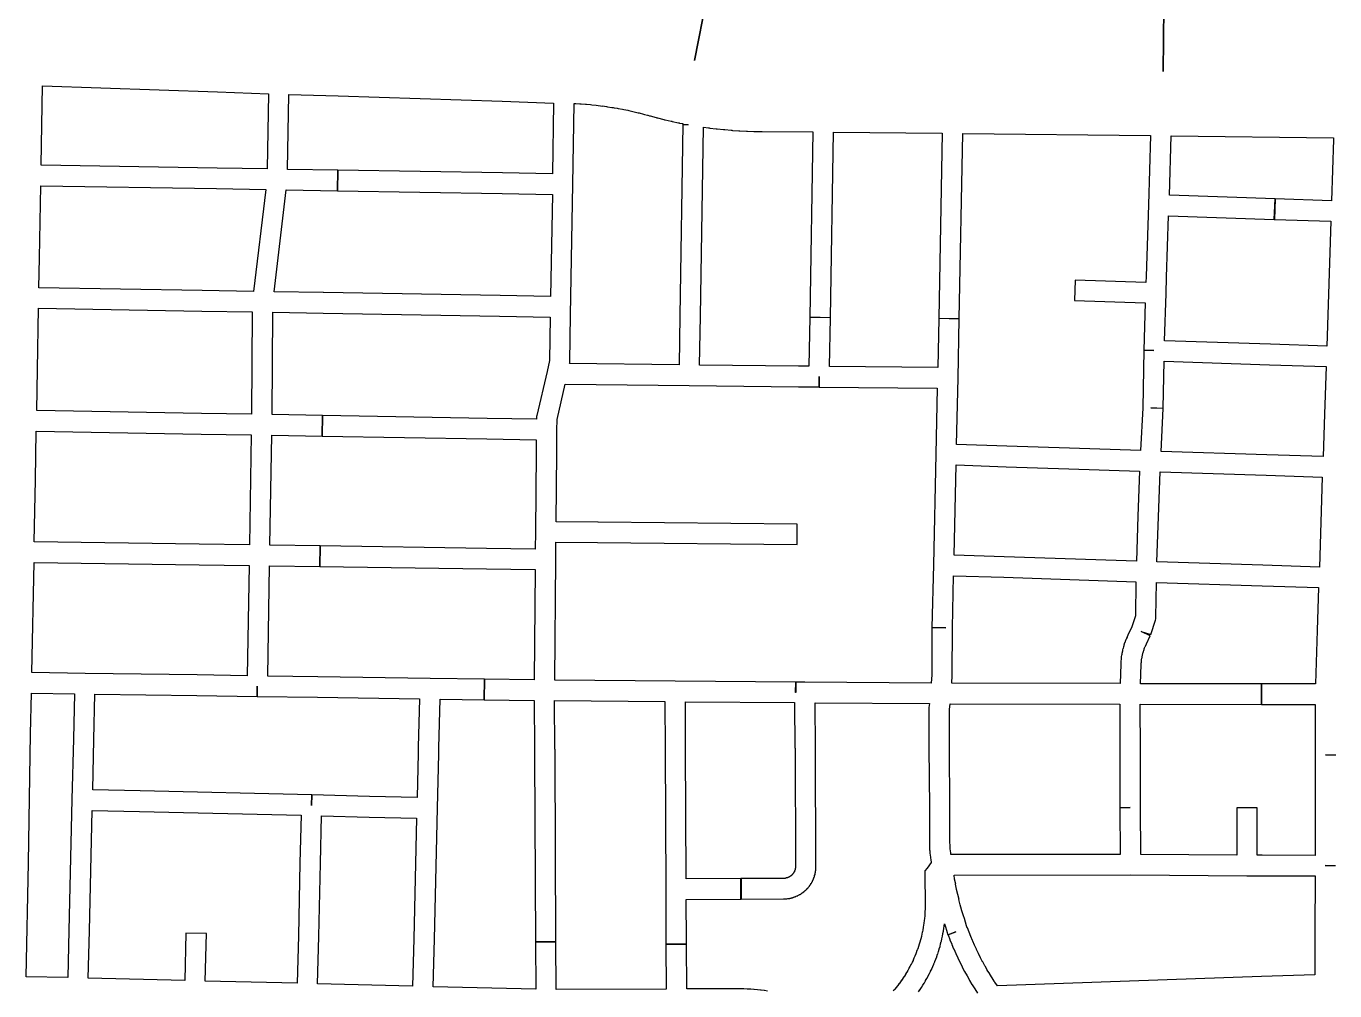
# Model space of a CAD drawing. Extents: x 0 to 1129, y 203 to 1017.
# Drawn here: x 697 to 769, y 414.9 to 467.9 of the extents above; entities that cross this region are included whole.
import ezdxf

# ---------------------------------------------------------------- set-up
doc = ezdxf.new("R2010")
doc.units = 0
doc.layers.get('0').update_dxf_attribs({"linetype": 'CONTINUOUS'})

msp = doc.modelspace()

# ---------------------------------------------------------------- linework, layer by layer
at = {"color": 1}
for points in [[(734.426934, 469.469961), (733.742556, 466.019783), (734.41989, 469.469961)], [(759.551711, 468.933987), (759.5094, 465.406209), (759.544667, 468.933987)], [(697.900289, 464.616145), (707.524067, 464.284523), (710.325111, 464.185745), (710.247489, 460.05119), (707.495845, 460.10059), (697.822667, 460.255789), (697.84389, 461.377634), (697.900289, 464.616145)], [(711.454, 464.150456), (714.163333, 464.065789), (723.173266, 463.769479), (726.002556, 463.670678), (725.946111, 459.783078), (723.1874, 459.832456), (714.135111, 459.980634), (714.121113, 458.851745), (723.166335, 458.703567), (725.932113, 458.65419), (725.826268, 453.037967), (723.06049, 453.087345), (713.345002, 453.256678), (713.338003, 453.256678), (710.635714, 453.299034), (711.298936, 458.901123), (714.114091, 458.851745), (714.135314, 459.980634), (711.376581, 460.030012), (711.454, 464.150456)], [(727.131444, 463.642456), (727.152668, 463.642456), (727.23029, 463.642456), (727.449023, 463.628458), (727.512512, 463.628458), (727.752401, 463.607235), (727.801779, 463.607235), (728.034623, 463.593236), (728.112223, 463.579238), (728.345068, 463.558015), (728.697846, 463.508638), (728.697846, 463.522636), (728.916579, 463.487369), (728.973023, 463.473145), (729.198801, 463.437879), (729.269334, 463.43088), (729.339912, 463.416656), (729.495112, 463.388433), (729.558623, 463.374435), (729.791468, 463.332079), (729.854957, 463.32508), (730.080734, 463.27568), (730.137179, 463.261682), (730.362957, 463.212282), (730.426445, 463.191058), (730.652223, 463.141681), (730.708668, 463.134682), (730.948579, 463.071193), (730.948579, 463.064194), (730.997957, 463.04997), (731.16729, 463.000592), (731.174289, 463.000592), (731.273044, 462.97237), (731.287268, 462.97237), (731.308491, 462.965371), (731.647158, 462.87366), (731.67538, 462.866661), (731.710669, 462.859662), (732.05638, 462.767928), (732.091647, 462.760929), (732.126936, 462.75393), (732.472669, 462.676308), (732.500892, 462.676308), (732.522115, 462.66231), (732.874892, 462.591754), (732.903115, 462.584755), (732.931337, 462.577756), (733.072448, 462.549534), (733.114781, 462.542534), (733.114781, 462.500224), (733.368781, 462.493225), (733.40407, 462.486225), (733.114781, 462.493225), (732.945448, 451.973402), (732.903115, 449.285225), (726.884737, 449.348736), (726.898735, 449.398113), (726.898735, 449.454558), (726.934024, 452.029847), (727.068069, 459.198291), (727.131444, 463.642456)], [(734.243444, 462.351414), (734.5186, 462.30908), (734.553889, 462.30908), (734.582111, 462.302081), (734.934889, 462.259725), (734.970155, 462.259725), (734.991378, 462.259725), (735.344156, 462.217414), (735.379445, 462.217414), (735.407668, 462.217414), (735.76749, 462.182125), (735.795712, 462.182125), (735.831001, 462.168127), (736.183756, 462.154129), (736.211978, 462.154129), (736.240201, 462.14713), (736.600045, 462.125907), (736.628267, 462.125907), (736.663534, 462.125907), (737.016334, 462.118908), (737.051601, 462.111908), (737.072824, 462.111908), (737.425579, 462.111908), (737.446802, 462.111908), (737.4608, 462.111908), (740.261867, 462.083686), (740.092534, 451.895464), (741.221423, 451.881466), (741.390756, 462.069688), (747.3668, 462.013244), (747.176312, 451.846177), (748.305201, 451.817954), (748.495689, 461.999132), (758.825023, 461.886244), (758.705067, 458.076244), (758.578089, 454.14631), (758.57109, 453.814688), (754.676424, 453.941688), (754.63409, 452.812799), (758.528757, 452.685799), (758.44409, 450.096399), (759.008535, 450.075176), (758.44409, 450.082175), (758.39469, 446.921286), (758.267713, 444.571775), (754.373046, 444.698775), (750.922868, 444.811664), (748.15709, 444.910441), (748.241757, 448.551108), (748.305268, 451.817819), (747.176379, 451.839042), (747.126979, 449.129709), (741.17209, 449.186153), (741.22149, 451.874309), (740.092602, 451.895532), (740.043201, 449.207376), (739.464646, 449.214375), (734.031868, 449.27082), (734.074201, 451.958975), (734.243444, 462.351414)], [(759.953889, 461.871636), (768.886222, 461.758747), (768.886222, 461.67408), (768.773333, 458.301525), (765.668889, 458.407369), (765.633622, 457.27848), (768.731, 457.172636), (768.512289, 450.314636), (765.407845, 450.413414), (759.594067, 450.610969), (759.678734, 453.207414), (759.706956, 454.110525), (759.812778, 457.476036), (765.619489, 457.27848), (765.668889, 458.407369), (759.855111, 458.604925), (759.953889, 461.871636)], [(697.801489, 459.127239), (707.474667, 458.972039), (710.176956, 458.922639), (709.506667, 453.320528), (706.684444, 453.369906), (697.702734, 453.525151), (697.730956, 455.169084), (697.801489, 459.127239)], [(697.6886, 452.395065), (706.663266, 452.23982), (709.429044, 452.190443), (709.393778, 446.567154), (706.649178, 446.60951), (697.582778, 446.771776), (697.625111, 449.036621), (697.6886, 452.395065)], [(737.765668, 414.853797), (737.58929, 414.88202), (737.582291, 414.88202), (737.405891, 414.903243), (737.391893, 414.903243), (737.384894, 414.903243), (737.208494, 414.924466), (737.025049, 414.938464), (737.01805, 414.938464), (736.84165, 414.959687), (736.827652, 414.959687), (736.651274, 414.966686), (736.644275, 414.966686), (736.460831, 414.973685), (736.277386, 414.987684), (736.263388, 414.987684), (736.08701, 414.987684), (736.080011, 414.987684), (733.3213, 414.973685), (733.307076, 417.436063), (732.178187, 417.429064), (732.192411, 414.966664), (726.145789, 414.952665), (726.131791, 417.563221), (725.002902, 417.563221), (725.0169, 414.966777), (719.379522, 415.100821), (719.450055, 417.711399), (719.612345, 424.908066), (719.6829, 427.906665), (719.6829, 428.231221), (719.7605, 430.912332), (722.180567, 430.877043), (722.194565, 432.005932), (719.210076, 432.048288), (713.043498, 432.139999), (710.284787, 432.175265), (710.390609, 438.243043), (713.149343, 438.200732), (713.163341, 439.329621), (710.40463, 439.371932), (710.510452, 445.418554), (713.269163, 445.369177), (713.290386, 446.498066), (710.524608, 446.547443), (710.557933, 452.176332)], [(710.557933, 452.176332), (713.323711, 452.126931), (723.032155, 451.957598), (725.805, 451.90822), (725.769711, 449.530487), (725.649778, 448.923732), (725.642779, 448.923732), (725.078334, 446.503665), (725.06411, 446.440176), (725.06411, 446.383732), (725.06411, 446.291998), (722.347733, 446.341376), (713.288399, 446.496621), (713.274401, 445.367732), (722.326668, 445.212487), (725.050135, 445.163109), (725.043135, 444.457554), (725.000802, 440.104265), (724.993803, 439.158843), (722.319736, 439.194109), (713.168692, 439.328176), (713.147469, 438.199287), (722.30558, 438.06522), (724.986691, 438.029954), (724.937313, 431.96922), (722.199758, 432.004487), (722.178535, 430.875598), (724.930201, 430.840332), (724.9442, 428.15922), (724.951199, 428.15922), (724.958198, 427.764109), (725.000531, 417.561776), (726.12942, 417.568775), (726.087087, 427.771086), (726.080088, 428.166197), (726.073089, 428.166197), (726.05909, 430.826153), (732.119801, 430.776775), (732.1268, 428.180331), (732.169134, 420.46153), (732.176133, 417.646375), (732.176133, 417.434708), (733.305022, 417.434708), (733.305022, 417.646375), (733.298023, 419.897086), (736.303689, 419.91131), (736.29669, 421.040199), (733.29809, 421.025975), (733.255757, 428.187375), (733.248758, 430.762641), (739.253047, 430.720331), (739.267045, 428.208553), (739.274044, 428.208553), (739.295267, 421.717442), (739.295267, 421.68922), (739.295267, 421.667996), (739.295267, 421.660997), (739.295267, 421.653998), (739.295267, 421.646999), (739.295267, 421.633001), (739.295267, 421.626002), (739.295267, 421.619003), (739.288268, 421.619003), (739.288268, 421.612004), (739.288268, 421.59078), (739.288268, 421.583781), (739.281269, 421.576782), (739.281269, 421.562558), (739.281269, 421.54856), (739.27427, 421.527337), (739.27427, 421.520338), (739.260046, 421.506114), (739.260046, 421.492116), (739.260046, 421.485116), (739.253047, 421.478117), (739.253047, 421.471118), (739.253047, 421.45712), (739.246048, 421.450121), (739.246048, 421.443122), (739.239049, 421.421899), (739.22505, 421.4079), (739.211052, 421.386677), (739.204053, 421.372679), (739.204053, 421.36568), (739.190055, 421.351682), (739.183056, 421.344683), (739.183056, 421.337684), (739.176057, 421.337684), (739.176057, 421.330684), (739.169058, 421.323685), (739.155059, 421.302462), (739.141061, 421.288464), (739.134062, 421.274466), (739.119838, 421.267467), (739.112839, 421.260468), (739.112839, 421.253468), (739.098841, 421.232245), (739.091842, 421.232245), (739.077843, 421.225246), (739.063619, 421.204023), (739.063619, 421.197024), (739.05662, 421.197024), (739.042622, 421.197024), (739.042622, 421.190025), (739.035623, 421.190025), (739.035623, 421.183026), (739.028624, 421.183026), (739.007401, 421.168802), (739.007401, 421.161803), (739.000402, 421.161803), (738.993402, 421.154804), (738.972179, 421.147804), (738.958181, 421.133806), (738.951182, 421.126807), (738.937184, 421.126807), (738.930185, 421.119808), (738.923186, 421.119808), (738.894963, 421.098585), (738.887964, 421.098585), (738.880965, 421.091586), (738.866741, 421.091586), (738.859742, 421.091586), (738.852743, 421.084587), (738.845744, 421.084587), (738.838745, 421.084587), (738.824746, 421.084587), (738.810522, 421.077588), (738.803523, 421.077588), (738.789525, 421.077588), (738.775527, 421.070588), (738.768528, 421.070588), (738.754304, 421.070588), (738.747305, 421.070588), (738.733306, 421.056364), (738.719308, 421.056364), (738.712309, 421.056364), (738.698085, 421.056364), (738.684087, 421.056364), (738.669863, 421.056364), (738.662864, 421.056364), (738.648866, 421.056364), (736.306421, 421.049365), (736.31342, 419.920476), (738.648798, 419.927476), (738.670021, 419.927476), (738.698243, 419.927476), (738.712467, 419.927476), (738.73369, 419.927476), (738.754913, 419.927476), (738.776137, 419.927476), (738.790135, 419.927476), (738.825424, 419.927476), (738.874801, 419.9417), (738.8888, 419.948699), (738.895799, 419.948699), (738.902798, 419.948699), (738.924021, 419.948699), (738.938245, 419.955698), (738.952243, 419.955698), (738.959242, 419.955698), (738.973241, 419.955698), (738.987239, 419.955698), (739.001237, 419.962697), (739.036503, 419.969696), (739.064726, 419.969696), (739.07895, 419.983694), (739.092948, 419.983694), (739.099947, 419.983694), (739.128169, 419.990693), (739.142167, 419.997692), (739.163391, 419.997692), (739.17039, 420.004692), (739.177389, 420.004692), (739.198612, 420.01869), (739.205611, 420.01869), (739.247967, 420.032688), (739.254966, 420.032688), (739.283188, 420.039687), (739.290187, 420.039687), (739.304411, 420.053911), (739.31841, 420.06091), (739.325409, 420.06091), (739.339407, 420.067909), (739.395851, 420.096132), (739.40985, 420.096132), (739.423848, 420.103131), (739.430847, 420.103131), (739.430847, 420.11013), (739.459069, 420.124128), (739.466068, 420.124128), (739.501357, 420.145351), (739.52258, 420.159349), (739.536579, 420.166348), (739.550577, 420.166348), (739.557576, 420.173348), (739.585798, 420.194571), (739.599796, 420.20157), (739.606796, 420.208569), (739.628019, 420.229792), (739.635018, 420.229792), (739.656241, 420.236791), (739.670465, 420.251015), (739.684463, 420.265013), (739.698687, 420.272012), (739.712685, 420.279012), (739.712685, 420.286011), (739.719684, 420.286011), (739.740908, 420.29301), (739.747907, 420.314233), (739.76913, 420.321232), (739.783354, 420.342455), (739.804577, 420.349454), (739.811576, 420.363678), (739.825574, 420.377676), (739.839798, 420.384676), (739.861021, 420.398674), (739.861021, 420.412672), (739.882244, 420.419671), (739.889244, 420.42667), (739.889244, 420.433669), (739.910467, 420.454892), (739.917466, 420.454892), (739.924465, 420.461892), (739.931464, 420.483115), (739.945462, 420.483115), (739.945462, 420.490114), (739.952461, 420.497113), (739.96646, 420.518336), (739.980684, 420.525335), (739.994682, 420.539333), (740.001681, 420.560556), (740.00868, 420.567556), (740.022678, 420.574555), (740.065034, 420.630999), (740.072033, 420.637998), (740.079032, 420.651996), (740.093256, 420.67322), (740.100255, 420.67322), (740.107255, 420.687218), (740.114254, 420.708441), (740.135477, 420.722439), (740.142476, 420.743662), (740.149475, 420.757886), (740.149475, 420.771884), (740.163473, 420.778884), (740.170472, 420.785883), (740.177471, 420.792882), (740.198695, 420.828148), (740.205694, 420.849371), (740.212693, 420.85637), (740.233916, 420.89166), (740.240915, 420.912883), (740.247914, 420.927107), (740.254913, 420.94833), (740.268911, 420.969553), (740.275911, 420.990776), (740.28291, 420.997775), (740.28291, 421.004774), (740.28291, 421.018772), (740.289909, 421.025772), (740.289909, 421.032771), (740.289909, 421.03977), (740.303907, 421.046769), (740.310906, 421.067992), (740.310906, 421.08199), (740.317905, 421.096214), (740.317905, 421.110212), (740.324904, 421.117212), (740.338903, 421.138435), (740.338903, 421.152659), (740.338903, 421.166657), (740.345902, 421.180881), (740.352901, 421.18788), (740.352901, 421.209103), (740.374124, 421.272592), (740.374124, 421.279591), (740.374124, 421.28659), (740.381123, 421.314812), (740.388122, 421.343034), (740.388122, 421.364258), (740.395121, 421.385481), (740.395121, 421.399479), (740.395121, 421.413477), (740.40212, 421.45581), (740.40212, 421.46281), (740.416119, 421.491032), (740.416119, 421.519254), (740.416119, 421.526253), (740.423118, 421.568586), (740.423118, 421.596809), (740.423118, 421.625031), (740.423118, 421.646254), (740.423118, 421.667477), (740.423118, 421.70981), (740.394895, 428.207988), (740.394895, 428.214988), (740.380897, 430.698543), (746.660342, 430.663277), (746.639119, 430.451587), (746.632119, 430.416321), (746.632119, 430.388099), (746.639119, 428.229099), (746.660342, 424.969432), (746.660342, 423.360765), (746.660342, 423.353766), (746.660342, 423.247922), (746.660342, 423.240922), (746.660342, 423.233923), (746.660342, 423.113968), (746.660342, 423.106969), (746.660342, 423.099969), (746.660342, 422.972947), (746.667341, 422.853014), (746.667341, 422.846015), (746.67434, 422.718992), (746.67434, 422.599059), (746.67434, 422.585061), (746.688338, 422.578062), (746.695337, 422.458128), (746.695337, 422.44413), (746.702336, 422.331241), (746.702336, 422.324242), (746.709335, 422.324242), (746.723559, 422.211353), (746.723559, 422.197355), (746.723559, 422.190356), (746.737558, 422.0704), (746.76578, 421.943423), (746.76578, 421.936424), (746.76578, 421.929425), (746.540002, 421.61898), (746.420069, 421.46378), (746.420069, 421.280313), (746.427068, 419.615202), (746.427068, 419.608203), (746.427068, 419.495314), (746.427068, 419.474091), (746.427068, 419.361202), (746.427068, 419.354203), (746.420069, 419.23427), (746.420069, 419.227271), (746.41307, 419.114382), (746.41307, 419.107383), (746.406071, 418.98745), (746.406071, 418.973452), (746.399072, 418.860563), (746.399072, 418.846564), (746.377849, 418.733676), (746.377849, 418.726676), (746.36385, 418.613788), (746.36385, 418.599564), (746.342627, 418.486675), (746.342627, 418.479676), (746.328629, 418.366787), (746.328629, 418.345564), (746.300407, 418.232675), (746.300407, 418.225676), (746.279184, 418.119831), (746.272185, 418.098608), (746.243962, 417.985719), (746.222739, 417.87283), (746.222739, 417.851607), (746.187473, 417.738718), (746.194472, 417.738718), (746.159205, 417.625829), (746.159205, 417.604606), (746.123916, 417.498761), (746.123916, 417.491762), (746.088627, 417.378873), (746.088627, 417.364875), (746.081628, 417.364875), (746.053406, 417.259053), (746.046407, 417.244829), (746.011118, 417.139007), (745.997119, 417.132008), (745.961853, 417.026186), (745.954854, 417.019187), (745.912521, 416.913365), (745.912521, 416.899367), (745.870187, 416.786478), (745.856189, 416.779479), (745.813856, 416.673634), (745.813856, 416.666635), (745.764478, 416.56079), (745.764478, 416.546792), (745.708034, 416.44097), (745.708034, 416.433971), (745.658633, 416.328149), (745.644635, 416.32115), (745.602302, 416.222372), (745.595303, 416.215373), (745.538858, 416.109528), (745.531859, 416.102529), (745.468348, 415.996684), (745.482572, 415.996684), (745.419061, 415.89084), (745.412062, 415.876842), (745.348573, 415.785108), (745.348573, 415.77111), (745.285084, 415.679399), (745.278085, 415.665175), (745.207529, 415.573464), (745.207529, 415.559466), (745.144041, 415.467732), (745.137042, 415.453734), (745.066486, 415.362001), (744.99593, 415.263223), (744.988931, 415.256224), (744.918398, 415.16449), (744.904174, 415.150492), (744.833641, 415.058781), (744.833641, 415.051782), (744.756019, 414.960048), (744.756019, 414.953049), (744.678397, 414.868383)], [(759.565845, 449.481109), (765.365489, 449.283554), (768.469933, 449.184776), (768.385266, 446.57422), (768.307667, 444.245887), (765.210289, 444.344665), (759.396511, 444.528109), (759.523489, 446.884665), (758.846155, 446.912887), (759.523489, 446.905888), (759.565845, 449.481109)], [(740.600511, 448.634443), (740.60751, 448.634443), (740.593512, 448.069998), (740.593512, 448.062999), (747.098667, 447.999556), (747.014, 444.373), (746.879933, 438.298155), (746.802333, 434.840956), (747.557266, 434.819733), (746.802333, 434.826732), (746.788335, 432.279687), (746.788335, 432.251465), (746.760113, 431.792865), (739.817446, 431.835176), (739.817446, 431.842175), (739.323557, 431.849174), (739.316558, 431.277663), (739.309559, 431.277663), (739.316558, 431.849174), (732.684336, 431.898552), (726.066247, 431.954996), (726.122692, 438.580152), (726.129691, 439.532663), (728.422735, 439.51144), (739.387091, 439.405618), (739.39409, 440.534507), (728.443868, 440.640329), (728.436869, 440.640329), (726.136735, 440.661552), (726.172024, 444.450374), (726.179023, 445.699219), (726.186023, 445.699219), (726.193022, 446.284818), (726.644577, 448.218063), (733.460266, 448.147485), (739.457466, 448.083996), (740.593422, 448.069998), (740.600511, 448.634443)], [(697.561622, 445.642887), (706.628, 445.480621), (709.379667, 445.438265), (709.273845, 439.384621), (706.515111, 439.426931), (697.448734, 439.553954), (697.512222, 442.954709), (697.561622, 445.642887)], [(748.128778, 443.78022), (750.887489, 443.681443), (754.3306, 443.568554), (758.218222, 443.441554), (758.126511, 440.965065), (758.041845, 438.488554), (750.781667, 438.73551), (748.022956, 438.820176), (748.128778, 443.78022)], [(759.347111, 443.39922), (765.175, 443.215776), (768.265333, 443.116998), (768.103044, 438.163998), (764.9986, 438.26982), (759.170734, 438.453287), (759.2554, 440.922709), (759.347111, 443.39922)], [(697.4346, 438.425133), (706.508067, 438.29811), (709.259711, 438.255799), (709.153889, 432.188022), (706.402222, 432.237399), (700.242734, 432.322066), (697.321711, 432.371444), (697.4346, 438.425133)], [(747.994734, 437.691355), (750.746378, 437.606688), (758.013622, 437.359733), (757.9854, 435.490022), (757.787845, 434.876177), (757.787845, 434.869178), (757.576155, 434.438778), (757.576155, 434.431779), (757.526778, 434.333023), (757.526778, 434.326024), (757.526778, 434.319025), (757.498556, 434.262581), (757.498556, 434.255582), (757.491556, 434.248583), (757.477558, 434.192138), (757.449336, 434.142738), (757.449336, 434.135739), (757.449336, 434.121515), (757.421114, 434.072137), (757.40689, 434.008626), (757.392892, 434.001627), (757.378668, 433.945182), (757.378668, 433.938183), (757.357444, 433.874672), (757.357444, 433.867673), (757.343446, 433.818295), (757.336447, 433.804297), (757.308225, 433.691408), (757.308225, 433.684409), (757.301226, 433.684409), (757.287228, 433.620898), (757.287228, 433.613899), (757.280228, 433.6069), (757.273229, 433.550455), (757.273229, 433.543456), (757.252006, 433.487012), (757.252006, 433.480012), (757.245007, 433.416501), (757.245007, 433.409502), (757.238008, 433.346013), (757.231009, 433.339014), (757.209786, 433.226125), (757.209786, 433.219126), (757.209786, 433.205128), (757.202787, 433.148684), (757.202787, 433.13446), (757.202787, 433.085082), (757.195788, 433.021571), (757.195788, 433.014572), (757.195788, 432.993348), (757.181564, 432.88046), (757.181564, 432.866461), (757.181564, 432.852237), (757.181564, 432.845238), (757.181564, 432.83124), (757.146297, 431.758796), (747.889408, 431.787018), (747.91763, 432.210351), (747.91763, 432.224349), (747.91763, 432.245572), (747.931629, 434.820839), (747.994734, 437.691355)], [(759.142511, 437.317399), (764.963333, 437.140999), (768.060734, 437.035177), (767.990155, 434.685666), (767.8914, 431.74351), (764.928067, 431.75051), (764.921068, 430.621621), (767.87029, 430.614622), (767.877289, 427.834733), (767.863291, 422.317288), (764.963446, 422.324287), (764.688268, 422.324287), (764.688268, 424.934865), (763.559379, 424.934865), (763.559379, 422.331354), (758.288891, 422.366643), (758.267668, 424.948954), (758.260668, 428.053398), (758.253669, 430.628687), (764.914114, 430.621688), (764.914114, 431.750577), (758.274847, 431.757576), (758.310114, 432.808865), (758.310114, 432.815865), (758.310114, 432.829863), (758.310114, 432.851086), (758.324338, 432.935753), (758.310114, 432.935753), (758.324338, 432.971042), (758.331337, 433.020419), (758.331337, 433.027418), (758.331337, 433.055641), (758.331337, 433.076864), (758.345335, 433.16153), (758.345335, 433.168529), (758.359333, 433.203818), (758.359333, 433.217817), (758.366332, 433.253106), (758.366332, 433.267104), (758.373332, 433.309437), (758.380331, 433.344726), (758.380331, 433.36595), (758.394329, 433.394172), (758.394329, 433.401171), (758.415552, 433.485838), (758.42955, 433.507061), (758.436549, 433.54235), (758.436549, 433.549349), (758.443548, 433.584615), (758.450548, 433.591614), (758.464772, 433.619837), (758.471771, 433.64106), (758.47877, 433.676349), (758.47877, 433.683348), (758.485769, 433.71157), (758.492768, 433.71157), (758.492768, 433.725568), (758.513991, 433.760857), (758.513991, 433.767857), (758.527989, 433.803123), (758.541988, 433.824346), (758.548987, 433.838344), (758.555986, 433.859567), (758.598319, 433.944234), (758.802942, 434.388745), (758.30903, 434.621567), (758.831164, 434.459278), (759.085164, 435.242456), (759.113386, 435.320079), (759.113386, 435.41179), (759.142511, 437.317399)], [(697.293489, 431.2426), (699.657111, 431.200289), (699.600667, 428.723778), (699.523044, 425.393556), (699.353711, 418.196889), (699.290222, 415.600444), (697.004222, 415.649845), (697.124155, 421.901044), (697.251178, 428.998956), (697.293489, 431.2426)], [(709.711266, 431.616556), (709.711266, 431.052111), (713.0274, 431.009778), (718.629489, 430.925111), (718.551889, 428.265178), (718.551889, 427.933556), (718.495444, 425.492333), (715.884889, 425.555845), (712.716956, 425.640511), (712.695733, 425.069), (712.709731, 425.640511), (703.262353, 425.866289), (700.665909, 425.922734), (700.729398, 428.695556), (700.785842, 431.186155), (706.380886, 431.108556), (709.704064, 431.052111), (709.711266, 431.616556)], [(747.797178, 430.657113), (757.1246, 430.628891), (757.131599, 428.053602), (757.138598, 424.942113), (757.703042, 424.942113), (757.138598, 424.935114), (757.159821, 422.373936), (747.839421, 422.359938), (747.832422, 422.458715), (747.818424, 422.56456), (747.818424, 422.571559), (747.811425, 422.670337), (747.811425, 422.684335), (747.797426, 422.783113), (747.797426, 422.790112), (747.797426, 422.895934), (747.797426, 422.902933), (747.790427, 423.001688), (747.790427, 423.008687), (747.790427, 423.11451), (747.790427, 423.128734), (747.790427, 423.220444), (747.790427, 423.234443), (747.790427, 423.340265), (747.790427, 423.347264), (747.790427, 423.354263), (747.790427, 424.969974), (747.769204, 428.236707), (747.762205, 430.332196), (747.797178, 430.657113)], [(769.006359, 427.835703), (768.441914, 427.842703), (769.006359, 427.842703)], [(700.637845, 424.793912), (703.234289, 424.737468), (712.117222, 424.525779), (712.053711, 421.915246), (711.969044, 417.893556), (711.898511, 415.290068), (706.853778, 415.410001), (706.910222, 418.020579), (705.781333, 418.048801), (705.724889, 415.438223), (700.419111, 415.57229), (700.4826, 418.168734), (700.637845, 424.793912)], [(713.246111, 424.497556), (715.856667, 424.427023), (718.467222, 424.363512), (718.319044, 417.738357), (718.248511, 415.127779), (713.0274, 415.261846), (713.097933, 417.865334), (713.1826, 421.887023), (713.246111, 424.497556)], [(768.99236, 421.746815), (768.427916, 421.753815), (768.427916, 421.760814), (768.99236, 421.753815)], [(757.7314, 421.244911), (764.116667, 421.195511), (764.963333, 421.195511), (767.863178, 421.188512), (767.856179, 418.140512), (767.856179, 415.755734), (764.928135, 415.656957), (750.400734, 415.141912), (750.259623, 415.353556), (750.252624, 415.353556), (750.2384, 415.37478), (750.231401, 415.388778), (750.224402, 415.402776), (750.118557, 415.579154), (750.111558, 415.586153), (749.977491, 415.797819), (749.977491, 415.804818), (749.843425, 416.016508), (749.843425, 416.023507), (749.723491, 416.235174), (749.716492, 416.249172), (749.596537, 416.467905), (749.589537, 416.474904), (749.476649, 416.686571), (749.476649, 416.69357), (749.36376, 416.919348), (749.36376, 416.926347), (749.243826, 417.152125), (749.243826, 417.166123), (749.137982, 417.384834), (749.137982, 417.391833), (749.046271, 417.610544), (749.032273, 417.631767), (748.940539, 417.857545), (748.841784, 418.097434), (748.841784, 418.104433), (748.75005, 418.344299), (748.743051, 418.344299), (748.686607, 418.506588), (748.686607, 418.513587), (748.60194, 418.774654), (748.60194, 418.788652), (748.517274, 419.049697), (748.517274, 419.056696), (748.432607, 419.324807), (748.432607, 419.338805), (748.425608, 419.338805), (748.355052, 419.606916), (748.362051, 419.606916), (748.284429, 419.889138), (748.291428, 419.889138), (748.220895, 420.164316), (748.220895, 420.171316), (748.157384, 420.446494), (748.157384, 420.453493), (748.100939, 420.728671), (748.107938, 420.728671), (748.051494, 421.010893), (748.051494, 421.017892), (748.016205, 421.229559), (757.7314, 421.244911)], [(746.068375, 414.816612), (746.13893, 414.936567), (746.152929, 414.936567), (746.152929, 414.943567), (746.223484, 415.049389), (746.230483, 415.056388), (746.230483, 415.063387), (746.301062, 415.18332), (746.308061, 415.18332), (746.308061, 415.190319), (746.378616, 415.303208), (746.385615, 415.310207), (746.449104, 415.43014), (746.456103, 415.437139), (746.519614, 415.550028), (746.526614, 415.557027), (746.590102, 415.684027), (746.597101, 415.691026), (746.660613, 415.818049), (746.660613, 415.825048), (746.724124, 415.937937), (746.724124, 415.944936), (746.731123, 415.944936), (746.787567, 416.071959), (746.787567, 416.078958), (746.794567, 416.085957), (746.843967, 416.21298), (746.900411, 416.332913), (746.90741, 416.339912), (746.90741, 416.354136), (746.963855, 416.474069), (746.963855, 416.481068), (747.013255, 416.608091), (747.013255, 416.61509), (747.069699, 416.749157), (747.069699, 416.756156), (747.112033, 416.890223), (747.119032, 416.897222), (747.154298, 417.031289), (747.161297, 417.031289), (747.196586, 417.165333), (747.196586, 417.172332), (747.245964, 417.306376), (747.245964, 417.313375), (747.281253, 417.44742), (747.281253, 417.454419), (747.316542, 417.588463), (747.323541, 417.595462), (747.351764, 417.729506), (747.351764, 417.736505), (747.38703, 417.87055), (747.38703, 417.877549), (747.408253, 418.011593), (747.408253, 418.018592), (747.436475, 418.159703), (747.436475, 418.166702), (747.464698, 418.300769), (747.464698, 418.307768), (747.478696, 418.441835), (747.478696, 418.448834), (747.493778, 418.549689)], [(747.493778, 418.549689), (747.529044, 418.443867), (747.529044, 418.436868), (747.620778, 418.154646), (747.620778, 418.140648), (747.684289, 417.957203), (748.114667, 418.112425), (747.691333, 417.950136), (747.790111, 417.696136), (747.790111, 417.682138), (747.888889, 417.435182), (747.895888, 417.435182), (747.895888, 417.428183), (747.994688, 417.181228), (748.001687, 417.181228), (748.001687, 417.174228), (748.107532, 416.927273), (748.114531, 416.927273), (748.220376, 416.680317), (748.227375, 416.673318), (748.347308, 416.433429), (748.347308, 416.42643), (748.467264, 416.186564), (748.467264, 416.179564), (748.601308, 415.939676), (748.601308, 415.932676), (748.735375, 415.699832), (748.735375, 415.692833), (748.862375, 415.452966), (748.876373, 415.445967), (749.003373, 415.213123), (749.017371, 415.206124), (749.158482, 414.98739), (749.158482, 414.980391), (749.306638, 414.747569)]]:
    msp.add_lwpolyline(points, dxfattribs=at)

doc.saveas('drawing.dxf')
